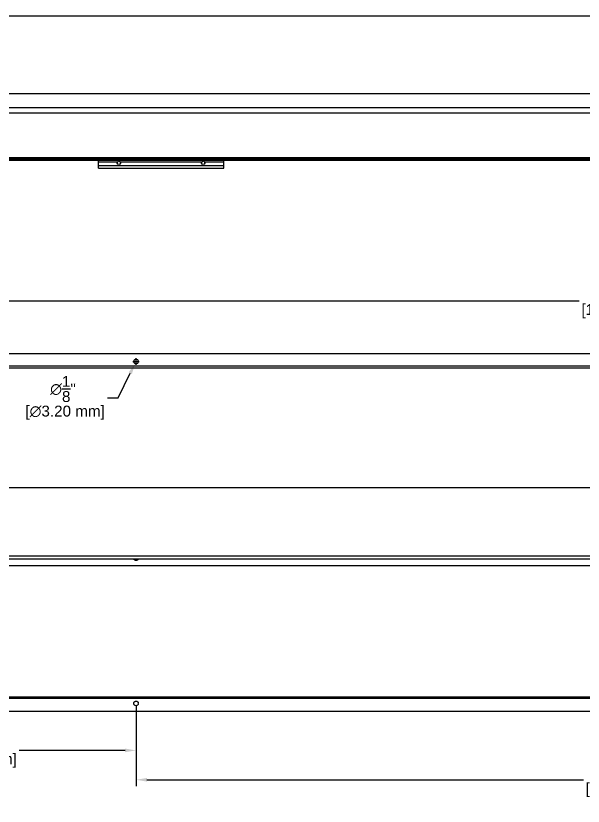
# Model space of a CAD drawing. Header units: inches. Extents: x -1.3 to 57.6, y -2 to 19.8.
# Drawn here: x 12.52 to 28.15, y -1.99 to 19.79 of the extents above; entities that cross this region are included whole.
import ezdxf

# ---------------------------------------------------------------- set-up
doc = ezdxf.new("R2010")
doc.units = ezdxf.units.IN
doc.header["$MEASUREMENT"] = 0
doc.layers.get('Defpoints').update_dxf_attribs({"color": 1})
doc.layers.add('Graze 2.0', color=253, linetype='Continuous')
doc.layers.add('Shield', color=7, linetype='Continuous')
doc.styles.get("Standard").update_dxf_attribs({"font": 'Arial.ttf'})
doc.dimstyles.new('.1 DIM', dxfattribs={"dimscale": 0, "dimtxt": 0.3, "dimasz": 0.3, "dimexe": 0.18, "dimexo": 0.0625, "dimgap": 0.09, "dimtad": 0, "dimtih": 1, "dimtoh": 1, "dimdec": 5, "dimzin": 0, "dimdsep": 46, "dimlunit": 4, "dimtxsty": 'Standard', "dimcen": 0.09, "dimadec": 0, "dimazin": 0, "dimtfac": 1, "dimtdec": 5, "dimtofl": 0, "dimtmove": 0, "dimatfit": 3, "dimfxl": 1, "dimtolj": 1, "dimtzin": 0, "dimarcsym": 0})

# ---------------------------------------------------------------- blocks, each defined once
blk = doc.blocks.new('*D29')
at = {"layer": 'Defpoints', "color": 0, "lineweight": -2, "transparency": 16777216}
for p, q in [((5.385, 10.545), (5.385, 12.11)), ((53.385, 10.545), (53.385, 12.11)), ((5.685, 11.93), (28.042, 11.93)), ((53.085, 11.93), (30.727, 11.93))]:
    blk.add_line(p, q, dxfattribs=at)
at = {"layer": 'Defpoints', "color": 0, "transparency": 16777216}
for p in [(53.385, 11.93), (5.385, 10.483), (53.385, 10.483)]:
    blk.add_point(p, dxfattribs=at)
for points in [[(5.685, 11.98), (5.685, 11.88), (5.385, 11.93)], [(53.085, 11.98), (53.085, 11.88), (53.385, 11.93)]]:
    blk.add_solid(points, dxfattribs=at)
at = {"layer": 'Defpoints', "color": 0, "transparency": 16777216, "char_height": 0.3, "attachment_point": 5}
for s, insert in [("\\A1;4'", (29.385, 12.17)), ('\\A1;[1219.20 mm]', (29.385, 11.649))]:
    blk.add_mtext(s, dxfattribs=dict(at, insert=insert))
blk = doc.blocks.new('*D30')
at = {"layer": 'Defpoints', "color": 0, "lineweight": -2, "transparency": 16777216}
for p, q in [((6.936, 0.779), (6.936, -0.633)), ((15.833, 0.779), (15.833, -0.633)), ((7.236, -0.453), (10.159, -0.453)), ((15.533, -0.453), (12.61, -0.453))]:
    blk.add_line(p, q, dxfattribs=at)
at = {"layer": 'Defpoints', "color": 0, "transparency": 16777216}
for p in [(6.936, 0.842), (15.833, 0.842), (15.833, -0.453)]:
    blk.add_point(p, dxfattribs=at)
for points in [[(7.236, -0.403), (7.236, -0.503), (6.936, -0.453)], [(15.533, -0.403), (15.533, -0.503), (15.833, -0.453)]]:
    blk.add_solid(points, dxfattribs=at)
at = {"layer": 'Defpoints', "color": 0, "transparency": 16777216, "char_height": 0.3, "attachment_point": 5}
for s, insert in [('\\A1;8{\\H1x;\\S29/32;}"', (11.385, -0.008)), ('\\A1;[226.00 mm]', (11.385, -0.734))]:
    blk.add_mtext(s, dxfattribs=dict(at, insert=insert))
blk = doc.blocks.new('*D31')
at = {"layer": 'Defpoints', "color": 0, "lineweight": -2, "transparency": 16777216}
for p, q in [((15.833, 0.779), (15.833, -1.442)), ((42.936, 0.779), (42.936, -1.442)), ((16.133, -1.262), (28.159, -1.262)), ((42.636, -1.262), (30.61, -1.262))]:
    blk.add_line(p, q, dxfattribs=at)
at = {"layer": 'Defpoints', "color": 0, "transparency": 16777216}
for p in [(15.833, 0.842), (42.936, 0.842), (15.833, -1.262)]:
    blk.add_point(p, dxfattribs=at)
for points in [[(16.133, -1.212), (16.133, -1.312), (15.833, -1.262)], [(42.636, -1.212), (42.636, -1.312), (42.936, -1.262)]]:
    blk.add_solid(points, dxfattribs=at)
at = {"layer": 'Defpoints', "color": 0, "transparency": 16777216, "char_height": 0.3, "attachment_point": 5}
for s, insert in [('\\A1;2\'-3{\\H1x;\\S3/32;}"', (29.385, -0.817)), ('\\A1;[688.40 mm]', (29.385, -1.543))]:
    blk.add_mtext(s, dxfattribs=dict(at, insert=insert))
blk = doc.blocks.new('*D33')
at = {"layer": 'Defpoints', "color": 0, "lineweight": -2, "transparency": 16777216}
for p, q in [((15.743, 10.263), (15.923, 10.263)), ((15.833, 10.173), (15.833, 10.353)), ((15.345, 9.26), (15.674, 9.936)), ((15.045, 9.26), (15.345, 9.26))]:
    blk.add_line(p, q, dxfattribs=at)
at = {"layer": 'Defpoints', "color": 0, "transparency": 16777216}
for p in [(15.861, 10.319), (15.806, 10.206)]:
    blk.add_point(p, dxfattribs=at)
blk.add_solid([(15.629, 9.958), (15.719, 9.914), (15.806, 10.206)], dxfattribs=at)
at = {"layer": 'Defpoints', "color": 0, "transparency": 16777216, "insert": (13.821, 9.26), "char_height": 0.3, "attachment_point": 5}
blk.add_mtext('\\A1;∅{\\H1x;\\S1/8;}"\\P [∅3.20 mm]', dxfattribs=at)

msp = doc.modelspace()

# ---------------------------------------------------------------- linework, layer by layer
at = {"layer": 'Graze 2.0'}
for p, q in [((52.633079, 17.253664), (7.971661, 17.253664)), ((52.633079, 17.105296), (7.971661, 17.105296)), ((52.633079, 15.876591), (7.971661, 15.876591)), ((52.633079, 15.857297), (7.971661, 15.857297)), ((52.633079, 15.837141), (7.971661, 15.837141)), ((52.633079, 15.803344), (7.971661, 15.803344)), ((14.796464, 15.757004), (14.796464, 15.803343)), ((14.796464, 15.651447), (14.796464, 15.757004)), ((15.323102, 15.757004), (14.796464, 15.757004)), ((17.645937, 15.757004), (15.399748, 15.757004)), ((18.24922, 15.757004), (17.722583, 15.757004)), ((18.24922, 15.757004), (18.24922, 15.803343)), ((18.24922, 15.651447), (18.24922, 15.757004)), ((18.24922, 15.651446), (14.796464, 15.651446)), ((14.796464, 15.586555), (14.796464, 15.651446)), ((14.796464, 15.586555), (18.24922, 15.586555)), ((18.24922, 15.586555), (18.24922, 15.651446))]:
    msp.add_line(p, q, dxfattribs=at)
at = {"layer": 'Graze 2.0', "extrusion": (0, 0, -1)}
for centre in [(-15.361425, 15.732895), (-17.68426, 15.732895)]:
    msp.add_arc(centre, 0.045276, 147.8266047, 32.1733953, dxfattribs=at)
at = {"layer": 'Graze 2.0', "extrusion": (6.12303e-17, 6.12303e-17, -1)}
for centre in [(-15.361425, 15.732895), (-17.68426, 15.732895)]:
    msp.add_arc(centre, 0.045276, 32.1733953, 147.8266047, dxfattribs=at)
at = {"layer": 'Shield'}
for p, q in [((6.302372, 19.785592), (54.302368, 19.785592)), ((54.302368, 17.632049), (6.302372, 17.632049)), ((5.384672, 10.482625), (53.384668, 10.482625)), ((5.384672, 10.138602), (53.384668, 10.138602)), ((53.384668, 10.079442), (5.384672, 10.079442)), ((5.384672, 6.789207), (53.384668, 6.789207)), ((5.384672, 4.911254), (53.384668, 4.911254)), ((5.384672, 4.820703), (53.384668, 4.820703)), ((53.384668, 4.635664), (5.384672, 4.635664)), ((5.384672, 1.024706), (53.384668, 1.024706)), ((5.384672, 0.989453), (53.384668, 0.989453)), ((53.384668, 0.621523), (5.384672, 0.621523))]:
    msp.add_line(p, q, dxfattribs=at)
at = {"layer": 'Shield', "extrusion": (-6.12303e-17, 7.49855e-33, -1)}
msp.add_circle((-15.83349, 10.262622), 0.062992, dxfattribs=at)
at = {"layer": 'Shield', "extrusion": (0, 0, -1)}
msp.add_arc((-15.83349, 0.841526), 0.062992, 227.3514324, 312.6485979, dxfattribs=at)
at = {"layer": 'Shield'}
for points in [[(15.876167, 4.820703), (15.881051, 4.820703), (15.885113, 4.82054), (15.891606, 4.819553), (15.893878, 4.818746), (15.896499, 4.8163), (15.896796, 4.814696), (15.895528, 4.810746), (15.893973, 4.808438), (15.889292, 4.803368), (15.886178, 4.80062), (15.878685, 4.795075), (15.87425, 4.792241), (15.864377, 4.7871), (15.85877, 4.784711), (15.846694, 4.781267), (15.840083, 4.780228), (15.826998, 4.780218), (15.820386, 4.781244), (15.80825, 4.784693), (15.802675, 4.787065), (15.792736, 4.792235), (15.7883, 4.795072), (15.780806, 4.800616), (15.777668, 4.803389), (15.773026, 4.808417), (15.771456, 4.810742), (15.770186, 4.81468), (15.770464, 4.816271), (15.77308, 4.818739), (15.775341, 4.819544), (15.781816, 4.820536), (15.78592, 4.820703), (15.790813, 4.820703)], [(15.790813, 0.795194), (15.785928, 0.799693), (15.781867, 0.804828), (15.775374, 0.816342), (15.773101, 0.822461), (15.770481, 0.835191), (15.770183, 0.841597), (15.771452, 0.854137), (15.773006, 0.860147), (15.777688, 0.871378), (15.780802, 0.87656), (15.788294, 0.885807), (15.79273, 0.889927), (15.802603, 0.896753), (15.808209, 0.89957), (15.820285, 0.903444), (15.826896, 0.904513), (15.839982, 0.904523), (15.846594, 0.903469), (15.858729, 0.899591), (15.864304, 0.896797), (15.874244, 0.889937), (15.87868, 0.885812), (15.886173, 0.876567), (15.889312, 0.87133), (15.893954, 0.860194), (15.895524, 0.854144), (15.896794, 0.841653), (15.896516, 0.835324), (15.893899, 0.822515), (15.891638, 0.816418), (15.885164, 0.8049), (15.881059, 0.7997), (15.876167, 0.795194)]]:
    msp.add_open_spline(points, degree=3, knots=[0, 0, 0, 0, 0.0625, 0.0625, 0.125, 0.125, 0.1875, 0.1875, 0.25, 0.25, 0.3125, 0.3125, 0.375, 0.375, 0.4375, 0.4375, 0.5, 0.5, 0.5625, 0.5625, 0.625, 0.625, 0.6875, 0.6875, 0.75, 0.75, 0.8125, 0.8125, 0.875, 0.875, 0.9375, 0.9375, 1, 1, 1, 1], dxfattribs=at)

# ---------------------------------------------------------------- dimensions: what is measured, and where the dimension line sits
at = {"layer": 'Defpoints'}
for base, p1, p2, picture, middle in [((53.384668, 11.929934), (5.384672, 10.482625), (53.384668, 10.482625), '*D29', (29.38467, 11.929934)), ((15.83349, -0.453402), (6.935853, 0.841526), (15.83349, 0.841526), '*D30', (11.384671, -0.453402)), ((15.83349, -1.261885), (42.93585, 0.841526), (15.83349, 0.841526), '*D31', (29.38467, -1.261885))]:
    dim = msp.add_linear_dim(base=base, p1=p1, p2=p2, dimstyle='.1 DIM', override={"dimscale": 1, "dimpost": '\\X'}, dxfattribs=at)
    dim.commit()
    dim.dimension.update_dxf_attribs({"geometry": picture, "text_midpoint": middle})
dim = msp.add_diameter_dim_2p(p1=(15.861091, 10.319245), p2=(15.805889, 10.205999), dimstyle='.1 DIM', override={"dimscale": 1, "dimpost": '\\X'}, dxfattribs=at)
dim.commit()
dim.dimension.update_dxf_attribs({"geometry": '*D33', "text_midpoint": (13.821151, 9.260173), "dimtype": 163})

doc.saveas('drawing.dxf')
